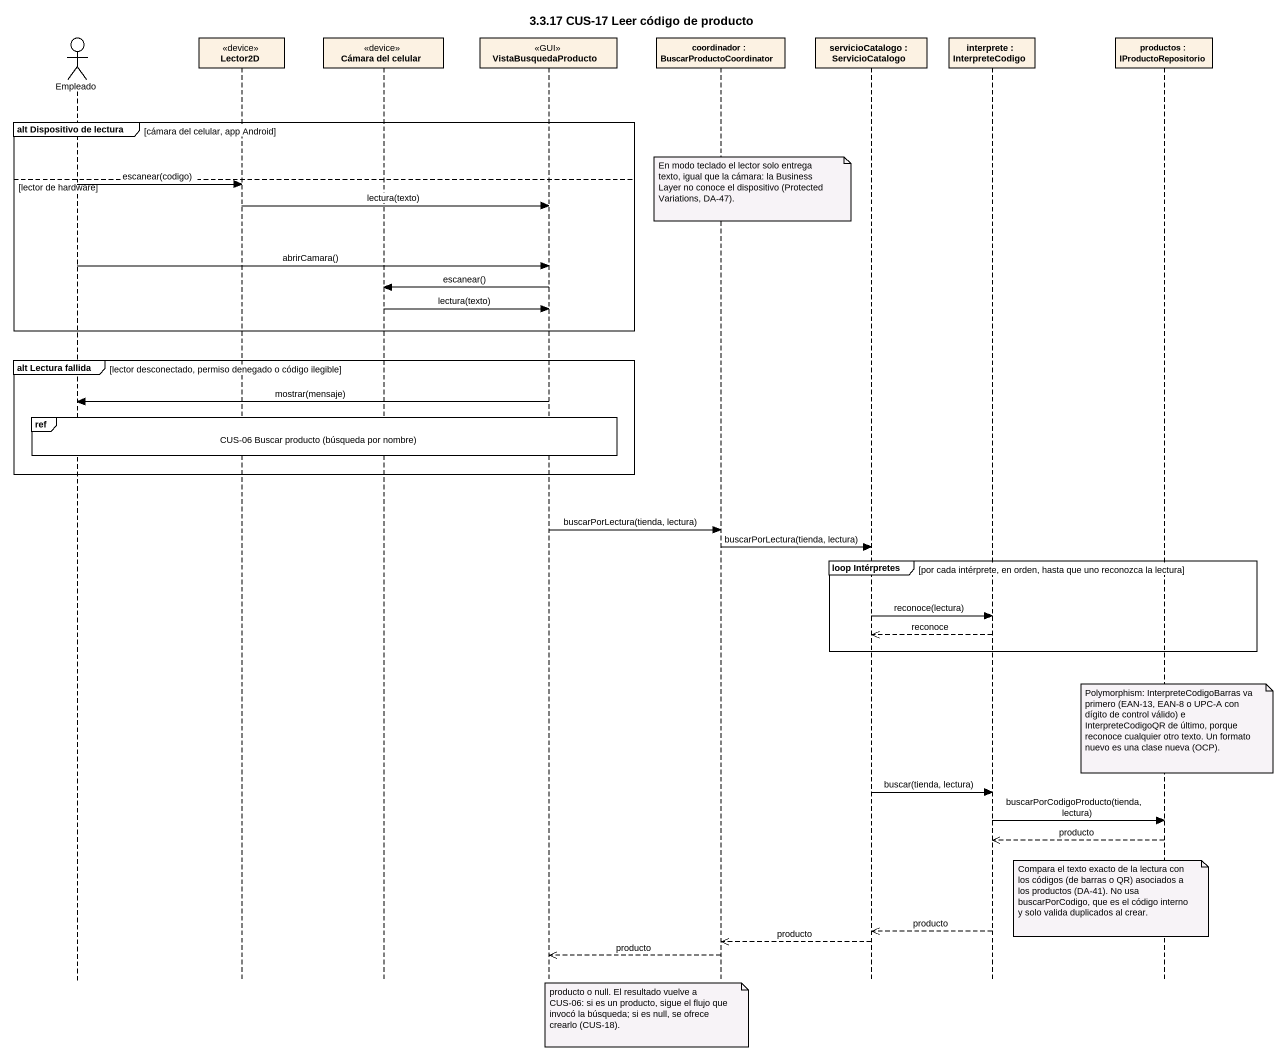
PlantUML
@startuml
title 3.3.17 CUS-17 Leer código de producto
hide footbox
actor Empleado
participant Lector2D <<device>>
participant "Cámara del celular" as Cámara_del_celular <<device>>
participant VistaBusquedaProducto <<GUI>>
participant "coordinador : BuscarProductoCoordinator" as coordinador
participant "servicioCatalogo : ServicioCatalogo" as servicioCatalogo
participant "interprete : InterpreteCodigo" as interprete
participant "productos : IProductoRepositorio" as productos

group alt Dispositivo de lectura [cámara del celular, app Android]
else lector de hardware
  Empleado -> Lector2D : escanear(codigo)
  note over coordinador : En modo teclado el lector solo entrega texto, igual que la cámara: la Business Layer no conoce el dispositivo (Protected Variations, DA-47).
  Lector2D -> VistaBusquedaProducto : lectura(texto)
  Empleado -> VistaBusquedaProducto : abrirCamara()
  VistaBusquedaProducto -> Cámara_del_celular : escanear()
  Cámara_del_celular -> VistaBusquedaProducto : lectura(texto)
end
group alt Lectura fallida [lector desconectado, permiso denegado o código ilegible]
  VistaBusquedaProducto -> Empleado : mostrar(mensaje)
  ref over Empleado, Lector2D, Cámara_del_celular, VistaBusquedaProducto : CUS-06 Buscar producto (búsqueda por nombre)
end
VistaBusquedaProducto -> coordinador : buscarPorLectura(tienda, lectura)
coordinador -> servicioCatalogo : buscarPorLectura(tienda, lectura)
group loop Intérpretes [por cada intérprete, en orden, hasta que uno reconozca la lectura]
  servicioCatalogo -> interprete : reconoce(lectura)
  interprete -->> servicioCatalogo : reconoce
end
note over productos : Polymorphism: InterpreteCodigoBarras va primero (EAN-13, EAN-8 o UPC-A con dígito de control válido) e InterpreteCodigoQR de último, porque reconoce cualquier otro texto. Un formato nuevo es una clase nueva (OCP).
servicioCatalogo -> interprete : buscar(tienda, lectura)
interprete -> productos : buscarPorCodigoProducto(tienda, lectura)
productos -->> interprete : producto
note over productos : Compara el texto exacto de la lectura con los códigos (de barras o QR) asociados a los productos (DA-41). No usa buscarPorCodigo, que es el código interno y solo valida duplicados al crear.
interprete -->> servicioCatalogo : producto
servicioCatalogo -->> coordinador : producto
coordinador -->> VistaBusquedaProducto : producto
note over coordinador : producto o null. El resultado vuelve a CUS-06: si es un producto, sigue el flujo que invocó la búsqueda; si es null, se ofrece crearlo (CUS-18).
@enduml
